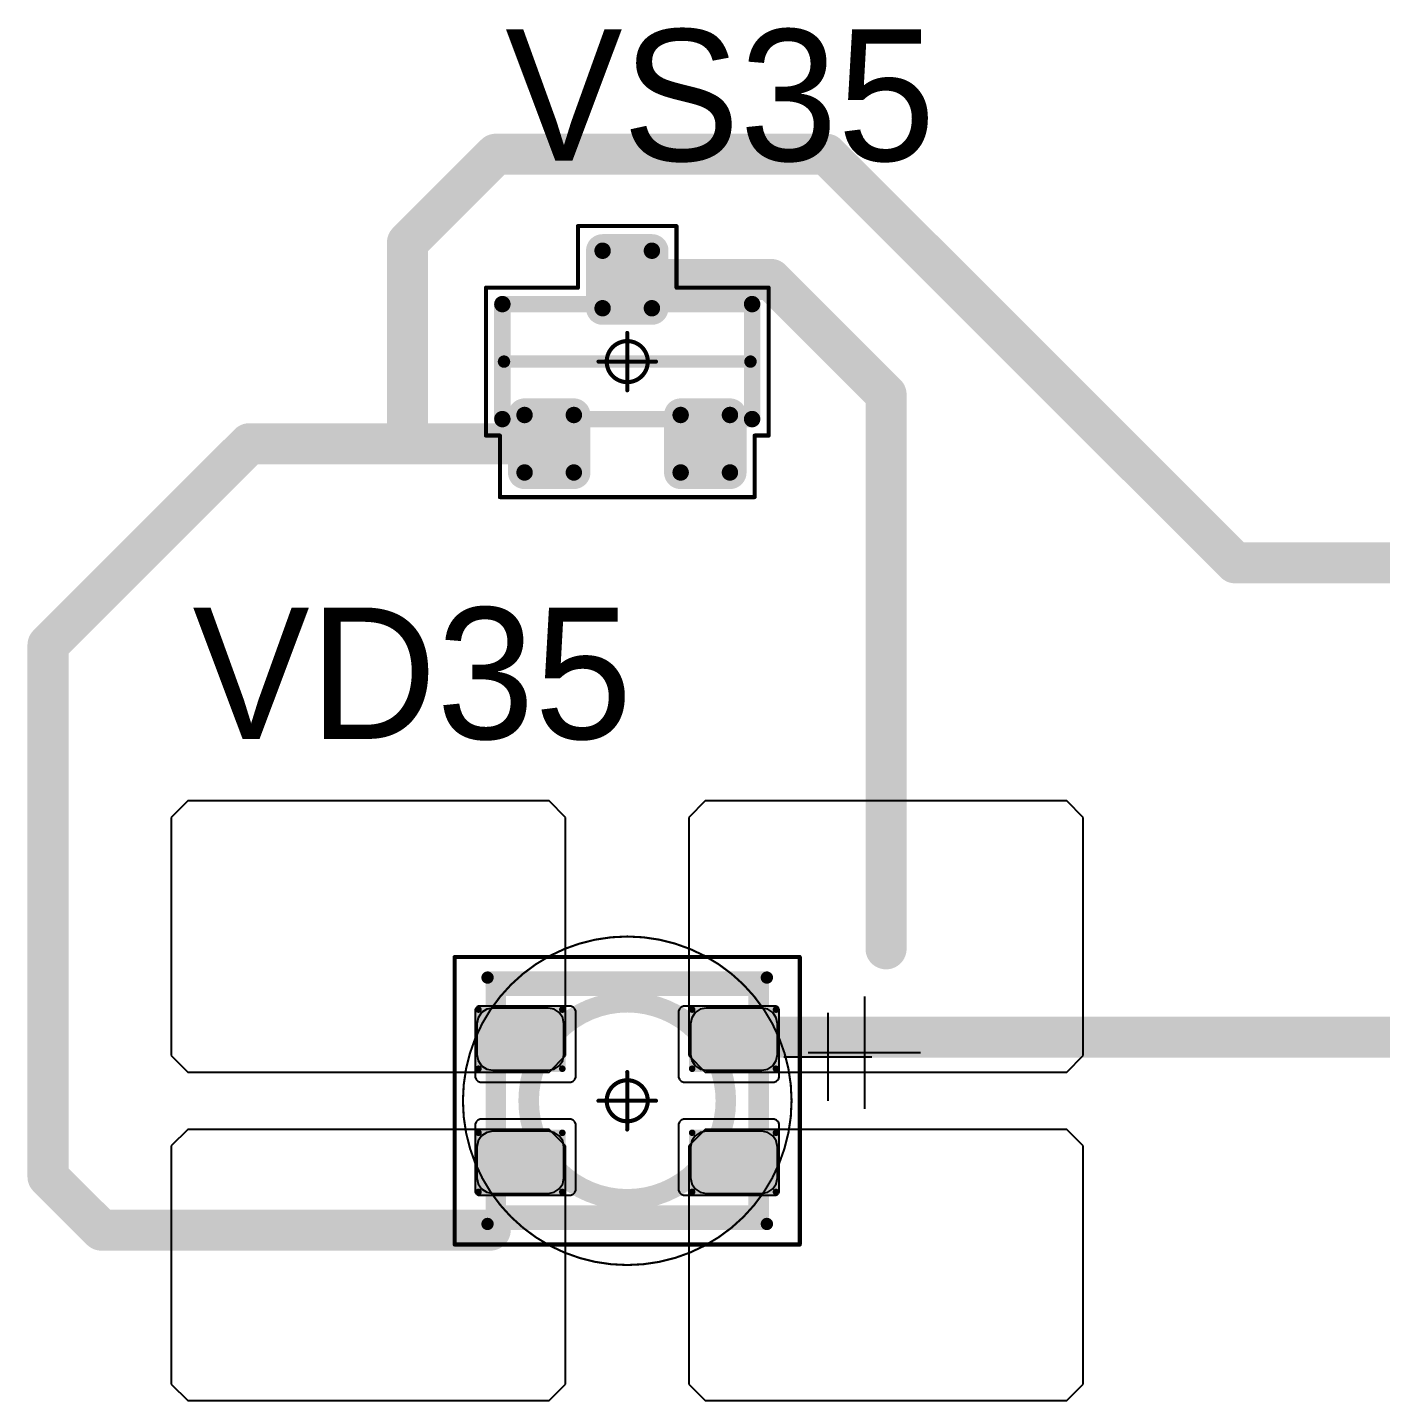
# Model space of a CAD drawing. Header units: millimetres. Extents: x 0 to 400, y 0 to 514.
# Drawn here: x 112.7 to 129.17, y 428.85 to 445.57 of the extents above; entities that cross this region are included whole.
import ezdxf

# ---------------------------------------------------------------- set-up
doc = ezdxf.new("R2010")
doc.units = ezdxf.units.MM
for name, color, linetype in [('Mechanical13', 56, 'Continuous'), ('Mechanical15', 56, 'Continuous'), ('Mechanical2', 216, 'Continuous'), ('TopLayer', 1, 'Continuous'), ('TopOverlay', 2, 'Continuous'), ('TopPaste', 8, 'Continuous'), ('TopSolder', 216, 'Continuous')]:
    doc.layers.add(name, color=color, linetype=linetype)

# ---------------------------------------------------------------- blocks, each defined once
blk = doc.blocks.new('SOT23_147')
at = {"layer": 'Mechanical13', "const_width": 0.2}
for points in [[(-0.7, 1.52), (0.7, 1.52)], [(-0.7, 1.52), (-0.7, -1.52)], [(0.7, 1.52), (0.7, -1.52)], [(-0.7, -1.52), (0.7, -1.52)]]:
    blk.add_lwpolyline(points, dxfattribs=at)
at = {"layer": 'Mechanical13', "const_width": 0.1}
for points in [[(-0.75, 1.52, 1), (-0.65, 1.52, 1)], [(-0.75, 1.52, 1), (-0.65, 1.52, 1)], [(0.65, 1.52, 1), (0.75, 1.52, 1)], [(0.65, 1.52, 1), (0.75, 1.52, 1)], [(-0.75, -1.52, 1), (-0.65, -1.52, 1)], [(-0.75, -1.52, 1), (-0.65, -1.52, 1)], [(0.65, -1.52, 1), (0.75, -1.52, 1)], [(0.65, -1.52, 1), (0.75, -1.52, 1)]]:
    blk.add_lwpolyline(points, format="xyb", close=True, dxfattribs=at)
at = {"layer": 'Mechanical15', "const_width": 0.05}
for points in [[(-0.9, 1.72), (-0.9, 1.55)], [(-0.9, 1.72), (0.9, 1.72)], [(0.9, 1.72), (0.9, 0.6)], [(-1.65, 1.55), (-1.65, -1.55)], [(-1.65, 1.55), (-0.9, 1.55)], [(0.9, 0.6), (1.65, 0.6)], [(1.65, 0.6), (1.65, -0.6)], [(0, 0.35), (0, -0.35)], [(-0.35, 0), (0.35, 0)], [(0.9, -0.6), (1.65, -0.6)], [(0.9, -0.6), (0.9, -1.72)], [(-1.65, -1.55), (-0.9, -1.55)], [(-0.9, -1.55), (-0.9, -1.72)], [(-0.9, -1.72), (0.9, -1.72)]]:
    blk.add_lwpolyline(points, dxfattribs=at)
at = {"layer": 'Mechanical15'}
for points, const_width in [([(-0.913, 1.72, 1), (-0.888, 1.72, 1)], 0.025), ([(-0.913, 1.72, 1), (-0.888, 1.72, 1)], 0.025), ([(0.888, 1.72, 1), (0.913, 1.72, 1)], 0.025), ([(0.888, 1.72, 1), (0.913, 1.72, 1)], 0.025), ([(-1.662, 1.55, 1), (-1.637, 1.55, 1)], 0.025), ([(-1.662, 1.55, 1), (-1.637, 1.55, 1)], 0.025), ([(-0.913, 1.55, 1), (-0.888, 1.55, 1)], 0.025), ([(-0.913, 1.55, 1), (-0.888, 1.55, 1)], 0.025), ([(0.888, 0.6, 1), (0.913, 0.6, 1)], 0.025), ([(0.888, 0.6, 1), (0.913, 0.6, 1)], 0.025), ([(1.637, 0.6, 1), (1.662, 0.6, 1)], 0.025), ([(1.637, 0.6, 1), (1.662, 0.6, 1)], 0.025), ([(-0.012, 0.35, 1), (0.012, 0.35, 1)], 0.025), ([(0.25, 0, 1), (-0.25, 0, 1)], 0.05), ([(-0.362, 0, 1), (-0.337, 0, 1)], 0.025), ([(-0.262, 0, 1), (-0.238, 0, 1)], 0.025), ([(0.238, 0, 1), (0.262, 0, 1)], 0.025), ([(0.337, 0, 1), (0.362, 0, 1)], 0.025), ([(-0.012, -0.35, 1), (0.012, -0.35, 1)], 0.025), ([(0.888, -0.6, 1), (0.913, -0.6, 1)], 0.025), ([(0.888, -0.6, 1), (0.913, -0.6, 1)], 0.025), ([(1.637, -0.6, 1), (1.662, -0.6, 1)], 0.025), ([(1.637, -0.6, 1), (1.662, -0.6, 1)], 0.025), ([(-1.662, -1.55, 1), (-1.637, -1.55, 1)], 0.025), ([(-1.662, -1.55, 1), (-1.637, -1.55, 1)], 0.025), ([(-0.913, -1.55, 1), (-0.888, -1.55, 1)], 0.025), ([(-0.913, -1.55, 1), (-0.888, -1.55, 1)], 0.025), ([(-0.913, -1.72, 1), (-0.888, -1.72, 1)], 0.025), ([(-0.913, -1.72, 1), (-0.888, -1.72, 1)], 0.025), ([(0.888, -1.72, 1), (0.913, -1.72, 1)], 0.025), ([(0.888, -1.72, 1), (0.913, -1.72, 1)], 0.025)]:
    blk.add_lwpolyline(points, format="xyb", close=True, dxfattribs=dict(at, const_width=const_width))
at = {"layer": 'TopLayer', "const_width": 0.1}
for points in [[(-1.4, 1.25, 1), (-1.3, 1.25, 1)], [(-0.7, 1.25, 1), (-0.6, 1.25, 1)], [(-1.4, 0.65, 1), (-1.3, 0.65, 1)], [(-0.7, 0.65, 1), (-0.6, 0.65, 1)], [(0.6, 0.3, 1), (0.7, 0.3, 1)], [(1.3, 0.3, 1), (1.4, 0.3, 1)], [(0.6, -0.3, 1), (0.7, -0.3, 1)], [(1.3, -0.3, 1), (1.4, -0.3, 1)], [(-1.4, -0.65, 1), (-1.3, -0.65, 1)], [(-0.7, -0.65, 1), (-0.6, -0.65, 1)], [(-1.4, -1.25, 1), (-1.3, -1.25, 1)], [(-0.7, -1.25, 1), (-0.6, -1.25, 1)]]:
    blk.add_lwpolyline(points, format="xyb", close=True, dxfattribs=at)
at = {"layer": 'TopLayer'}
for points in [[(-1.35, 1.35), (-1.35, 0.55), (-0.65, 1.35), (-0.65, 0.55)], [(-1.45, 1.25), (-1.45, 0.65), (-0.55, 1.25), (-0.55, 0.65)], [(0.65, 0.4), (0.65, -0.4), (1.35, 0.4), (1.35, -0.4)], [(0.55, 0.3), (0.55, -0.3), (1.45, 0.3), (1.45, -0.3)], [(-1.45, -0.65), (-1.45, -1.25), (-0.55, -0.65), (-0.55, -1.25)], [(-1.35, -0.55), (-1.35, -1.35), (-0.65, -0.55), (-0.65, -1.35)]]:
    blk.add_solid(points, dxfattribs=at)
at = {"layer": 'TopOverlay', "const_width": 0.15}
blk.add_lwpolyline([(0, 1.5), (0, -1.5)], dxfattribs=at)
at = {"layer": 'TopOverlay', "const_width": 0.075}
for points in [[(-0.038, 1.5, 1), (0.038, 1.5, 1)], [(-0.038, -1.5, 1), (0.038, -1.5, 1)]]:
    blk.add_lwpolyline(points, format="xyb", close=True, dxfattribs=at)
at = {"layer": 'TopPaste', "const_width": 0.075}
for points in [[(-1.387, 1.25, 1), (-1.313, 1.25, 1)], [(-0.687, 1.25, 1), (-0.613, 1.25, 1)], [(-1.387, 0.65, 1), (-1.313, 0.65, 1)], [(-0.687, 0.65, 1), (-0.613, 0.65, 1)], [(0.613, 0.3, 1), (0.687, 0.3, 1)], [(1.313, 0.3, 1), (1.387, 0.3, 1)], [(0.613, -0.3, 1), (0.687, -0.3, 1)], [(1.313, -0.3, 1), (1.387, -0.3, 1)], [(-1.387, -0.65, 1), (-1.313, -0.65, 1)], [(-0.687, -0.65, 1), (-0.613, -0.65, 1)], [(-1.387, -1.25, 1), (-1.313, -1.25, 1)], [(-0.687, -1.25, 1), (-0.613, -1.25, 1)]]:
    blk.add_lwpolyline(points, format="xyb", close=True, dxfattribs=at)
at = {"layer": 'TopPaste'}
for points in [[(-1.425, 1.25), (-1.425, 0.65), (-0.575, 1.25), (-0.575, 0.65)], [(-1.35, 1.325), (-1.35, 0.575), (-0.65, 1.325), (-0.65, 0.575)], [(0.65, 0.375), (0.65, -0.375), (1.35, 0.375), (1.35, -0.375)], [(0.575, 0.3), (0.575, -0.3), (1.425, 0.3), (1.425, -0.3)], [(-1.425, -0.65), (-1.425, -1.25), (-0.575, -0.65), (-0.575, -1.25)], [(-1.35, -0.575), (-1.35, -1.325), (-0.65, -0.575), (-0.65, -1.325)]]:
    blk.add_solid(points, dxfattribs=at)
at = {"layer": 'TopSolder', "const_width": 0.202}
for points in [[(-1.451, 1.25, 1), (-1.249, 1.25, 1)], [(-0.751, 1.25, 1), (-0.549, 1.25, 1)], [(-1.451, 0.65, 1), (-1.249, 0.65, 1)], [(-0.751, 0.65, 1), (-0.549, 0.65, 1)], [(0.549, 0.3, 1), (0.751, 0.3, 1)], [(1.249, 0.3, 1), (1.451, 0.3, 1)], [(0.549, -0.3, 1), (0.751, -0.3, 1)], [(1.249, -0.3, 1), (1.451, -0.3, 1)], [(-1.451, -0.65, 1), (-1.249, -0.65, 1)], [(-0.751, -0.65, 1), (-0.549, -0.65, 1)], [(-1.451, -1.25, 1), (-1.249, -1.25, 1)], [(-0.751, -1.25, 1), (-0.549, -1.25, 1)]]:
    blk.add_lwpolyline(points, format="xyb", close=True, dxfattribs=at)
at = {"layer": 'TopSolder'}
for points in [[(-1.35, 1.452), (-1.35, 0.448), (-0.65, 1.452), (-0.65, 0.448)], [(-1.552, 1.25), (-1.552, 0.65), (-0.448, 1.25), (-0.448, 0.65)], [(0.65, 0.502), (0.65, -0.502), (1.35, 0.502), (1.35, -0.502)], [(0.448, 0.3), (0.448, -0.3), (1.552, 0.3), (1.552, -0.3)], [(-1.35, -0.448), (-1.35, -1.452), (-0.65, -0.448), (-0.65, -1.452)], [(-1.552, -0.65), (-1.552, -1.25), (-0.448, -0.65), (-0.448, -1.25)]]:
    blk.add_solid(points, dxfattribs=at)
blk = doc.blocks.new('E65F_320')
at = {"layer": 'Mechanical13'}
for p, q in [((2.441, 1.071), (2.441, 0)), ((1.905, 0.536), (2.976, 0.536))]:
    blk.add_line(p, q, dxfattribs=at)
at = {"layer": 'Mechanical13', "const_width": 0.25}
for points in [[(-1.6, -1.4), (-1.6, 1.4)], [(-1.6, 1.4), (1.6, 1.4)], [(1.6, -1.4), (1.6, 1.4)], [(-1.6, -1.4), (1.6, -1.4)]]:
    blk.add_lwpolyline(points, dxfattribs=at)
at = {"layer": 'Mechanical13'}
for points, const_width in [([(-1.663, 1.4, 1), (-1.538, 1.4, 1)], 0.125), ([(-1.663, 1.4, 1), (-1.538, 1.4, 1)], 0.125), ([(1.537, 1.4, 1), (1.662, 1.4, 1)], 0.125), ([(1.537, 1.4, 1), (1.662, 1.4, 1)], 0.125), ([(1.2, 0, 1), (-1.2, 0, 1)], 0.25), ([(-1.263, 0, 1), (-1.138, 0, 1)], 0.125), ([(1.137, 0, 1), (1.262, 0, 1)], 0.125), ([(-1.663, -1.4, 1), (-1.538, -1.4, 1)], 0.125), ([(-1.663, -1.4, 1), (-1.538, -1.4, 1)], 0.125), ([(1.537, -1.4, 1), (1.662, -1.4, 1)], 0.125), ([(1.537, -1.4, 1), (1.662, -1.4, 1)], 0.125)]:
    blk.add_lwpolyline(points, format="xyb", close=True, dxfattribs=dict(at, const_width=const_width))
at = {"layer": 'Mechanical15', "const_width": 0.05}
for points in [[(-2.1, 1.75), (2.1, 1.75)], [(-2.1, -1.75), (-2.1, 1.75)], [(2.1, -1.75), (2.1, 1.75)], [(0, -0.35), (0, 0.35)], [(0, -0.35), (0, 0.35)], [(-0.35, 0), (0.35, 0)], [(-0.35, 0), (0.35, 0)], [(-2.1, -1.75), (2.1, -1.75)]]:
    blk.add_lwpolyline(points, dxfattribs=at)
at = {"layer": 'Mechanical15'}
for points, const_width in [([(-2.113, 1.75, 1), (-2.088, 1.75, 1)], 0.025), ([(-2.113, 1.75, 1), (-2.088, 1.75, 1)], 0.025), ([(2.087, 1.75, 1), (2.112, 1.75, 1)], 0.025), ([(2.087, 1.75, 1), (2.112, 1.75, 1)], 0.025), ([(-0.013, 0.35, 1), (0.012, 0.35, 1)], 0.025), ([(-0.013, 0.35, 1), (0.012, 0.35, 1)], 0.025), ([(0.25, 0, 1), (-0.25, 0, 1)], 0.05), ([(0.25, 0, 1), (-0.25, 0, 1)], 0.05), ([(-0.363, 0, 1), (-0.338, 0, 1)], 0.025), ([(-0.363, 0, 1), (-0.338, 0, 1)], 0.025), ([(-0.263, 0, 1), (-0.238, 0, 1)], 0.025), ([(-0.263, 0, 1), (-0.238, 0, 1)], 0.025), ([(0.237, 0, 1), (0.262, 0, 1)], 0.025), ([(0.237, 0, 1), (0.262, 0, 1)], 0.025), ([(0.337, 0, 1), (0.362, 0, 1)], 0.025), ([(0.337, 0, 1), (0.362, 0, 1)], 0.025), ([(-0.013, -0.35, 1), (0.012, -0.35, 1)], 0.025), ([(-0.013, -0.35, 1), (0.012, -0.35, 1)], 0.025), ([(-2.113, -1.75, 1), (-2.088, -1.75, 1)], 0.025), ([(-2.113, -1.75, 1), (-2.088, -1.75, 1)], 0.025), ([(2.087, -1.75, 1), (2.112, -1.75, 1)], 0.025), ([(2.087, -1.75, 1), (2.112, -1.75, 1)], 0.025)]:
    blk.add_lwpolyline(points, format="xyb", close=True, dxfattribs=dict(at, const_width=const_width))
at = {"layer": 'TopLayer'}
for p, q in [((-5.35, 3.65), (-5.55, 3.45)), ((-0.95, 3.65), (-5.35, 3.65)), ((-5.35, 3.65), (-5.35, 3.65)), ((-0.75, 3.45), (-0.95, 3.65)), ((0.95, 3.65), (0.75, 3.45)), ((5.35, 3.65), (0.95, 3.65)), ((0.95, 3.65), (0.95, 3.65)), ((5.55, 3.45), (5.35, 3.65)), ((-5.55, 3.45), (-5.55, 3.45)), ((-5.55, 3.45), (-5.55, 0.55)), ((-0.75, 0.55), (-0.75, 3.45)), ((0.75, 3.45), (0.75, 3.45)), ((0.75, 3.45), (0.75, 0.55)), ((5.55, 0.55), (5.55, 3.45)), ((-5.55, 0.55), (-5.35, 0.35)), ((-0.95, 0.35), (-0.75, 0.55)), ((0.75, 0.55), (0.95, 0.35)), ((5.35, 0.35), (5.55, 0.55)), ((-5.35, 0.35), (-0.95, 0.35)), ((0.95, 0.35), (5.35, 0.35)), ((-5.35, -0.35), (-5.55, -0.55)), ((-0.95, -0.35), (-5.35, -0.35)), ((-5.35, -0.35), (-5.35, -0.35)), ((-0.75, -0.55), (-0.95, -0.35)), ((0.95, -0.35), (0.75, -0.55)), ((5.35, -0.35), (0.95, -0.35)), ((0.95, -0.35), (0.95, -0.35)), ((5.55, -0.55), (5.35, -0.35)), ((-5.55, -0.55), (-5.55, -0.55)), ((-5.55, -0.55), (-5.55, -3.45)), ((-0.75, -3.45), (-0.75, -0.55)), ((0.75, -0.55), (0.75, -0.55)), ((0.75, -0.55), (0.75, -3.45)), ((5.55, -3.45), (5.55, -0.55)), ((-5.55, -3.45), (-5.35, -3.65)), ((-0.95, -3.65), (-0.75, -3.45)), ((0.75, -3.45), (0.95, -3.65)), ((5.35, -3.65), (5.55, -3.45)), ((-5.35, -3.65), (-0.95, -3.65)), ((0.95, -3.65), (5.35, -3.65))]:
    blk.add_line(p, q, dxfattribs=at)
at = {"layer": 'TopLayer', "const_width": 0.04}
for points in [[(-1.83, 1.11, 1), (-1.79, 1.11, 1)], [(-0.81, 1.11, 1), (-0.77, 1.11, 1)], [(0.77, 1.11, 1), (0.81, 1.11, 1)], [(1.79, 1.11, 1), (1.83, 1.11, 1)], [(-1.83, 0.39, 1), (-1.79, 0.39, 1)], [(-0.81, 0.39, 1), (-0.77, 0.39, 1)], [(0.77, 0.39, 1), (0.81, 0.39, 1)], [(1.79, 0.39, 1), (1.83, 0.39, 1)], [(-1.83, -0.39, 1), (-1.79, -0.39, 1)], [(-0.81, -0.39, 1), (-0.77, -0.39, 1)], [(0.77, -0.39, 1), (0.81, -0.39, 1)], [(1.79, -0.39, 1), (1.83, -0.39, 1)], [(-1.83, -1.11, 1), (-1.79, -1.11, 1)], [(-0.81, -1.11, 1), (-0.77, -1.11, 1)], [(0.77, -1.11, 1), (0.81, -1.11, 1)], [(1.79, -1.11, 1), (1.83, -1.11, 1)]]:
    blk.add_lwpolyline(points, format="xyb", close=True, dxfattribs=at)
at = {"layer": 'TopLayer'}
for points in [[(-1.85, 1.11), (-1.85, 0.39), (-0.75, 1.11), (-0.75, 0.39)], [(-1.81, 1.15), (-1.81, 0.35), (-0.79, 1.15), (-0.79, 0.35)], [(0.75, 1.11), (0.75, 0.39), (1.85, 1.11), (1.85, 0.39)], [(0.79, 1.15), (0.79, 0.35), (1.81, 1.15), (1.81, 0.35)], [(-1.85, -0.39), (-1.85, -1.11), (-0.75, -0.39), (-0.75, -1.11)], [(-1.81, -0.35), (-1.81, -1.15), (-0.79, -0.35), (-0.79, -1.15)], [(0.75, -0.39), (0.75, -1.11), (1.85, -0.39), (1.85, -1.11)], [(0.79, -0.35), (0.79, -1.15), (1.81, -0.35), (1.81, -1.15)]]:
    blk.add_solid(points, dxfattribs=at)
at = {"layer": 'TopOverlay'}
for p, q in [((2.886, 1.271), (2.886, -0.1)), ((2.2, 0.586), (3.571, 0.586))]:
    blk.add_line(p, q, dxfattribs=at)
at = {"layer": 'TopOverlay', "const_width": 0.15}
for points in [[(-1.7, 1.5), (1.7, 1.5)], [(-1.7, -1.5), (1.7, -1.5)]]:
    blk.add_lwpolyline(points, dxfattribs=at)
at = {"layer": 'TopOverlay', "const_width": 0.075}
for points in [[(-1.738, 1.5, 1), (-1.663, 1.5, 1)], [(1.662, 1.5, 1), (1.737, 1.5, 1)], [(-1.738, -1.5, 1), (-1.663, -1.5, 1)], [(1.662, -1.5, 1), (1.737, -1.5, 1)]]:
    blk.add_lwpolyline(points, format="xyb", close=True, dxfattribs=at)
at = {"layer": 'TopPaste'}
for p, q in [((-1.814, 1.011), (-1.829, 0.938)), ((-1.773, 1.073), (-1.814, 1.011)), ((-1.711, 1.114), (-1.773, 1.073)), ((-1.638, 1.129), (-1.711, 1.114)), ((-0.963, 1.129), (-1.638, 1.129)), ((-0.889, 1.114), (-0.963, 1.129)), ((-0.827, 1.073), (-0.889, 1.114)), ((-0.786, 1.011), (-0.827, 1.073)), ((-0.771, 0.938), (-0.786, 1.011)), ((0.786, 1.011), (0.771, 0.938)), ((0.827, 1.073), (0.786, 1.011)), ((0.889, 1.114), (0.827, 1.073)), ((0.962, 1.129), (0.889, 1.114)), ((1.637, 1.129), (0.962, 1.129)), ((1.711, 1.114), (1.637, 1.129)), ((1.773, 1.073), (1.711, 1.114)), ((1.814, 1.011), (1.773, 1.073)), ((1.829, 0.938), (1.814, 1.011)), ((-1.829, 0.938), (-1.829, 0.563)), ((-0.771, 0.563), (-0.771, 0.938)), ((0.771, 0.938), (0.771, 0.563)), ((1.829, 0.563), (1.829, 0.938)), ((-1.829, 0.563), (-1.814, 0.489)), ((-0.786, 0.489), (-0.771, 0.563)), ((0.771, 0.563), (0.786, 0.489)), ((1.814, 0.489), (1.829, 0.563)), ((-1.814, 0.489), (-1.773, 0.427)), ((-1.773, 0.427), (-1.711, 0.386)), ((-1.711, 0.386), (-1.638, 0.371)), ((-1.638, 0.371), (-0.963, 0.371)), ((-0.963, 0.371), (-0.889, 0.386)), ((-0.889, 0.386), (-0.827, 0.427)), ((-0.827, 0.427), (-0.786, 0.489)), ((0.786, 0.489), (0.827, 0.427)), ((0.827, 0.427), (0.889, 0.386)), ((0.889, 0.386), (0.962, 0.371)), ((0.962, 0.371), (1.637, 0.371)), ((1.637, 0.371), (1.711, 0.386)), ((1.711, 0.386), (1.773, 0.427)), ((1.773, 0.427), (1.814, 0.489)), ((-1.814, -0.489), (-1.829, -0.563)), ((-1.773, -0.427), (-1.814, -0.489)), ((-1.711, -0.386), (-1.773, -0.427)), ((-1.638, -0.371), (-1.711, -0.386)), ((-0.963, -0.371), (-1.638, -0.371)), ((-0.889, -0.386), (-0.963, -0.371)), ((-0.827, -0.427), (-0.889, -0.386)), ((-0.786, -0.489), (-0.827, -0.427)), ((-0.771, -0.563), (-0.786, -0.489)), ((0.786, -0.489), (0.771, -0.563)), ((0.827, -0.427), (0.786, -0.489)), ((0.889, -0.386), (0.827, -0.427)), ((0.962, -0.371), (0.889, -0.386)), ((1.637, -0.371), (0.962, -0.371)), ((1.711, -0.386), (1.637, -0.371)), ((1.773, -0.427), (1.711, -0.386)), ((1.814, -0.489), (1.773, -0.427)), ((1.829, -0.563), (1.814, -0.489)), ((-1.829, -0.563), (-1.829, -0.938)), ((-0.771, -0.938), (-0.771, -0.563)), ((0.771, -0.563), (0.771, -0.938)), ((1.829, -0.938), (1.829, -0.563)), ((-1.829, -0.938), (-1.814, -1.011)), ((-0.786, -1.011), (-0.771, -0.938)), ((0.771, -0.938), (0.786, -1.011)), ((1.814, -1.011), (1.829, -0.938)), ((-1.814, -1.011), (-1.773, -1.073)), ((-1.773, -1.073), (-1.711, -1.114)), ((-1.711, -1.114), (-1.638, -1.129)), ((-1.638, -1.129), (-0.963, -1.129)), ((-0.963, -1.129), (-0.889, -1.114)), ((-0.889, -1.114), (-0.827, -1.073)), ((-0.827, -1.073), (-0.786, -1.011)), ((0.786, -1.011), (0.827, -1.073)), ((0.827, -1.073), (0.889, -1.114)), ((0.889, -1.114), (0.962, -1.129)), ((0.962, -1.129), (1.637, -1.129)), ((1.637, -1.129), (1.711, -1.114)), ((1.711, -1.114), (1.773, -1.073)), ((1.773, -1.073), (1.814, -1.011))]:
    blk.add_line(p, q, dxfattribs=at)
at = {"layer": 'TopSolder'}
for p, q in [((-1.842, 1.129), (-1.85, 1.111)), ((-1.85, 1.111), (-1.85, 1.101)), ((-1.85, 1.101), (-1.85, 1.101)), ((-1.85, 1.101), (-1.85, 0.301)), ((-1.828, 1.143), (-1.842, 1.129)), ((-1.81, 1.151), (-1.828, 1.143)), ((-1.8, 1.151), (-1.81, 1.151)), ((-0.7, 1.151), (-1.8, 1.151)), ((-0.685, 1.151), (-0.7, 1.151)), ((-0.7, 1.151), (-0.7, 1.151)), ((-0.658, 1.139), (-0.685, 1.151)), ((-0.636, 1.118), (-0.658, 1.139)), ((-0.625, 1.09), (-0.636, 1.118)), ((-0.625, 1.076), (-0.625, 1.09)), ((-0.625, 0.301), (-0.625, 1.076)), ((0.636, 1.118), (0.625, 1.09)), ((0.625, 1.09), (0.625, 1.076)), ((0.625, 1.076), (0.625, 1.076)), ((0.625, 1.076), (0.625, 0.301)), ((0.657, 1.139), (0.636, 1.118)), ((0.685, 1.151), (0.657, 1.139)), ((0.7, 1.151), (0.685, 1.151)), ((1.8, 1.151), (0.7, 1.151)), ((1.81, 1.151), (1.8, 1.151)), ((1.8, 1.151), (1.8, 1.151)), ((1.828, 1.143), (1.81, 1.151)), ((1.842, 1.129), (1.828, 1.143)), ((1.85, 1.111), (1.842, 1.129)), ((1.85, 1.101), (1.85, 1.111)), ((1.85, 0.301), (1.85, 1.101)), ((-1.85, 0.301), (-1.85, 0.286)), ((-1.85, 0.286), (-1.839, 0.258)), ((-1.839, 0.258), (-1.818, 0.237)), ((-1.818, 0.237), (-1.79, 0.226)), ((-1.79, 0.226), (-1.775, 0.226)), ((-1.775, 0.226), (-1.775, 0.226)), ((-1.775, 0.226), (-0.7, 0.226)), ((-0.7, 0.226), (-0.685, 0.226)), ((-0.685, 0.226), (-0.658, 0.237)), ((-0.658, 0.237), (-0.636, 0.258)), ((-0.636, 0.258), (-0.625, 0.286)), ((-0.625, 0.286), (-0.625, 0.301)), ((-0.625, 0.301), (-0.625, 0.301)), ((0.625, 0.301), (0.625, 0.286)), ((0.625, 0.286), (0.636, 0.258)), ((0.636, 0.258), (0.657, 0.237)), ((0.657, 0.237), (0.685, 0.226)), ((0.685, 0.226), (0.7, 0.226)), ((0.7, 0.226), (0.7, 0.226)), ((0.7, 0.226), (1.775, 0.226)), ((1.775, 0.226), (1.79, 0.226)), ((1.79, 0.226), (1.817, 0.237)), ((1.817, 0.237), (1.839, 0.258)), ((1.839, 0.258), (1.85, 0.286)), ((1.85, 0.286), (1.85, 0.301)), ((1.85, 0.301), (1.85, 0.301)), ((-1.839, -0.257), (-1.85, -0.285)), ((-1.85, -0.285), (-1.85, -0.299)), ((-1.85, -0.299), (-1.85, -0.299)), ((-1.85, -0.299), (-1.85, -1.099)), ((-1.818, -0.236), (-1.839, -0.257)), ((-1.79, -0.224), (-1.818, -0.236)), ((-1.775, -0.224), (-1.79, -0.224)), ((-0.7, -0.224), (-1.775, -0.224)), ((-0.685, -0.224), (-0.7, -0.224)), ((-0.7, -0.224), (-0.7, -0.224)), ((-0.658, -0.236), (-0.685, -0.224)), ((-0.636, -0.257), (-0.658, -0.236)), ((-0.625, -0.285), (-0.636, -0.257)), ((-0.625, -0.299), (-0.625, -0.285)), ((-0.625, -1.074), (-0.625, -0.299)), ((0.636, -0.257), (0.625, -0.285)), ((0.625, -0.285), (0.625, -0.299)), ((0.625, -0.299), (0.625, -0.299)), ((0.625, -0.299), (0.625, -1.074)), ((0.657, -0.236), (0.636, -0.257)), ((0.685, -0.224), (0.657, -0.236)), ((0.7, -0.224), (0.685, -0.224)), ((1.775, -0.224), (0.7, -0.224)), ((1.79, -0.224), (1.775, -0.224)), ((1.775, -0.224), (1.775, -0.224)), ((1.817, -0.236), (1.79, -0.224)), ((1.839, -0.257), (1.817, -0.236)), ((1.85, -0.285), (1.839, -0.257)), ((1.85, -0.299), (1.85, -0.285)), ((1.85, -1.099), (1.85, -0.299)), ((-1.85, -1.099), (-1.85, -1.109)), ((-1.85, -1.109), (-1.842, -1.128)), ((-1.842, -1.128), (-1.828, -1.142)), ((-1.828, -1.142), (-1.81, -1.149)), ((-1.81, -1.149), (-1.8, -1.149)), ((-1.8, -1.149), (-0.7, -1.149)), ((-1.8, -1.149), (-1.8, -1.149)), ((-0.7, -1.149), (-0.685, -1.149)), ((-0.685, -1.149), (-0.658, -1.138)), ((-0.658, -1.138), (-0.636, -1.117)), ((-0.636, -1.117), (-0.625, -1.089)), ((-0.625, -1.089), (-0.625, -1.074)), ((-0.625, -1.074), (-0.625, -1.074)), ((0.625, -1.074), (0.625, -1.089)), ((0.625, -1.089), (0.636, -1.117)), ((0.636, -1.117), (0.657, -1.138)), ((0.657, -1.138), (0.685, -1.149)), ((0.685, -1.149), (0.7, -1.149)), ((0.7, -1.149), (1.8, -1.149)), ((0.7, -1.149), (0.7, -1.149)), ((1.8, -1.149), (1.81, -1.149)), ((1.81, -1.149), (1.828, -1.142)), ((1.828, -1.142), (1.842, -1.128)), ((1.842, -1.128), (1.85, -1.109)), ((1.85, -1.109), (1.85, -1.099)), ((1.85, -1.099), (1.85, -1.099))]:
    blk.add_line(p, q, dxfattribs=at)

msp = doc.modelspace()

# ---------------------------------------------------------------- linework, layer by layer
at = {"layer": 'Mechanical2'}
for points, const_width in [([(122, 432.5, 1), (118, 432.5, 1)], 0.0254), ([(120, 434.5, 1), (120, 434.5, 1)], 0.0005), ([(117.994, 432.5, 1), (118.006, 432.5, 1)], 0.0127), ([(121.994, 432.5, 1), (122.006, 432.5, 1)], 0.0127), ([(118, 432.5, 1), (118, 432.5, 1)], 0.0005), ([(122, 432.5, 1), (122, 432.5, 1)], 0.0005), ([(120, 430.5, 1), (120, 430.5, 1)], 0.0005)]:
    msp.add_lwpolyline(points, format="xyb", close=True, dxfattribs=dict(at, const_width=const_width))
at = {"layer": 'Mechanical2', "const_width": 0.001}
for points in [[(120, 430.5), (120, 434.5)], [(118, 432.5), (122, 432.5)]]:
    msp.add_lwpolyline(points, dxfattribs=at)
at = {"layer": 'TopLayer', "const_width": 0.5}
for points in [[(117.325, 442.95), (118.4, 444.025)], [(118.4, 444.025), (122.425, 444.025)], [(122.425, 444.025), (127.4, 439.05)], [(117.325, 440.5), (117.325, 442.95)], [(120, 442.5), (121.75, 442.5)], [(121.75, 442.5), (123.15, 441.1)], [(123.15, 434.35), (123.15, 441.1)], [(112.95, 438.05), (115.4, 440.5)], [(115.4, 440.5), (117.325, 440.5)], [(117.325, 440.5), (119.05, 440.5)], [(127.4, 439.05), (130.35, 439.05)], [(112.95, 431.575), (112.95, 438.05)], [(121.743, 433.275), (132.8, 433.275)], [(112.95, 431.575), (113.6, 430.925)], [(113.6, 430.925), (118.332, 430.925)]]:
    msp.add_lwpolyline(points, dxfattribs=at)
at = {"layer": 'TopLayer', "const_width": 0.25}
for points in [[(118.275, 444.025, 1), (118.525, 444.025, 1)], [(118.275, 444.025, 1), (118.525, 444.025, 1)], [(122.3, 444.025, 1), (122.55, 444.025, 1)], [(122.3, 444.025, 1), (122.55, 444.025, 1)], [(117.2, 442.95, 1), (117.45, 442.95, 1)], [(117.2, 442.95, 1), (117.45, 442.95, 1)], [(119.875, 442.5, 1), (120.125, 442.5, 1)], [(121.625, 442.5, 1), (121.875, 442.5, 1)], [(121.625, 442.5, 1), (121.875, 442.5, 1)], [(123.025, 441.1, 1), (123.275, 441.1, 1)], [(123.025, 441.1, 1), (123.275, 441.1, 1)], [(115.275, 440.5, 1), (115.525, 440.5, 1)], [(115.275, 440.5, 1), (115.525, 440.5, 1)], [(117.2, 440.5, 1), (117.45, 440.5, 1)], [(117.2, 440.5, 1), (117.45, 440.5, 1)], [(117.2, 440.5, 1), (117.45, 440.5, 1)], [(118.925, 440.5, 1), (119.175, 440.5, 1)], [(127.275, 439.05, 1), (127.525, 439.05, 1)], [(127.275, 439.05, 1), (127.525, 439.05, 1)], [(112.825, 438.05, 1), (113.075, 438.05, 1)], [(112.825, 438.05, 1), (113.075, 438.05, 1)], [(123.025, 434.35, 1), (123.275, 434.35, 1)], [(121.618, 433.275, 1), (121.868, 433.275, 1)], [(112.825, 431.575, 1), (113.075, 431.575, 1)], [(112.825, 431.575, 1), (113.075, 431.575, 1)], [(113.475, 430.925, 1), (113.725, 430.925, 1)], [(113.475, 430.925, 1), (113.725, 430.925, 1)], [(118.207, 430.925, 1), (118.457, 430.925, 1)]]:
    msp.add_lwpolyline(points, format="xyb", close=True, dxfattribs=at)

# ---------------------------------------------------------------- block references
for name, p, rotation in [('SOT23_147', (120, 441.5), 90), ('E65F_320', (120, 432.5), 360)]:
    msp.add_blockref(name, p, dxfattribs=dict(rotation=rotation))

# ---------------------------------------------------------------- texts
at = {"layer": 'TopOverlay'}
for s, p in [('VS35', (118.515, 443.945)), ('VD35', (114.708, 436.906))]:
    msp.add_text(s, height=1.6, dxfattribs=at).set_placement(p)

doc.saveas('drawing.dxf')
